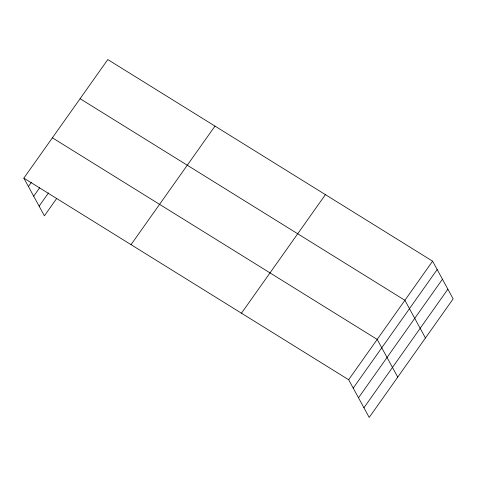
<?xml version="1.0" encoding="UTF-8"?>
<svg xmlns="http://www.w3.org/2000/svg" width="477" height="477" viewBox="0 0 477 477"><rect width="100%" height="100%" fill="white"/><g stroke="black" fill="none" stroke-linecap="round" stroke-linejoin="round"><path stroke-width="0.72" d="M23.85 178.13L107.796 59.571L432.597 261.169L453.15 298.87L369.204 417.429L348.651 379.728L23.85 178.13L44.403 215.831L56.757 198.378M28.423 186.513L31.404 182.303M33.694 196.184L39.657 187.765M39.132 206.153L48.499 192.917M131.032 244.653L214.978 126.101M241.469 313.198L325.409 194.646M348.651 379.728L432.597 261.169M353.224 388.111L437.165 269.559M358.495 397.782L442.441 279.23M363.933 407.752L447.873 289.199M80.094 98.697L404.895 300.295L425.448 337.996M52.392 137.823L377.194 339.415L397.746 377.116"/></g></svg>
